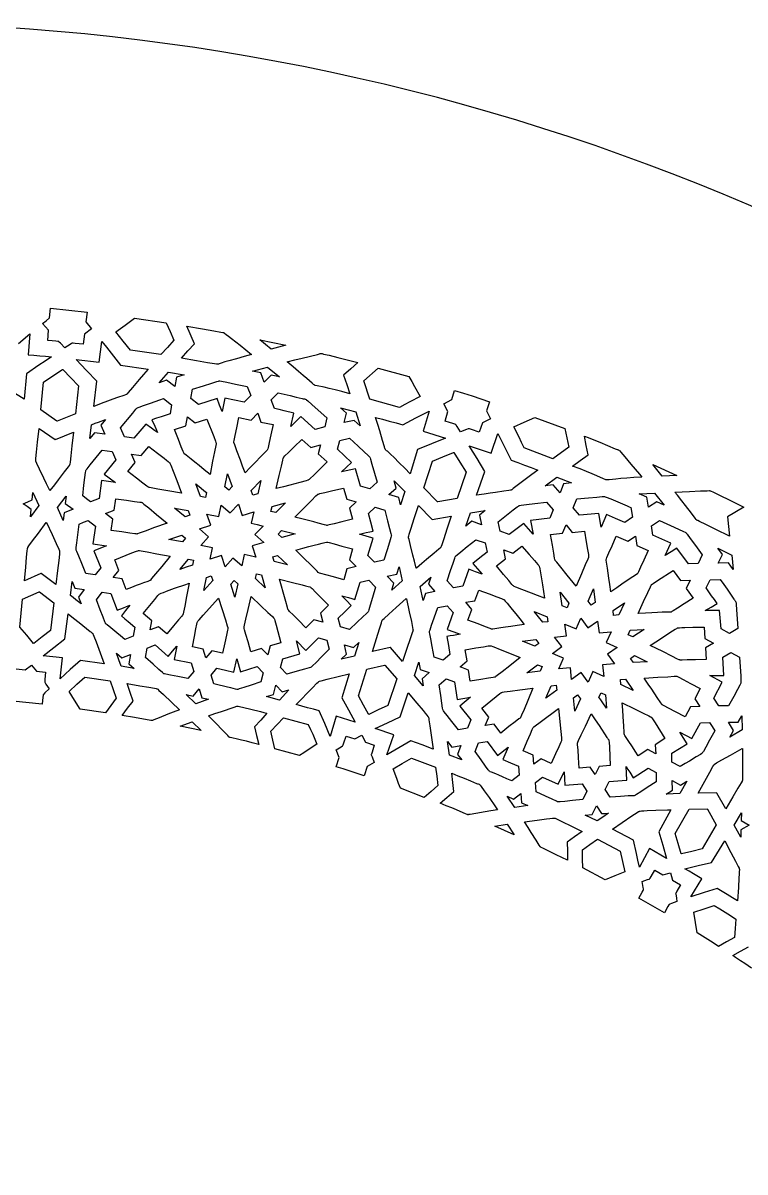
# Model space of a CAD drawing. Extents: x 2600 to 3740, y -1616 to -476.
# Drawn here: x 3210.4 to 3393.4, y -767.1 to -476 of the extents above; entities that cross this region are included whole.
import ezdxf

# ---------------------------------------------------------------- set-up
doc = ezdxf.new("R2010")
doc.units = 0
doc.layers.add('LAYER_1', color=18, linetype='CONTINUOUS')
doc.layers.add('LAYER_2', color=174, linetype='CONTINUOUS')

msp = doc.modelspace()

# ---------------------------------------------------------------- linework, layer by layer
at = {"layer": 'LAYER_1'}
for points in [[(3226.02, -554.84), (3225.64, -557.37), (3223.64, -557.14), (3223.1, -557.08), (3222.95, -557.07), (3222.88, -557.07), (3222.73, -557.15), (3222.37, -557.39), (3221.02, -558.27), (3219.89, -557.12), (3219.59, -556.81), (3219.5, -556.72), (3219.46, -556.69), (3219.39, -556.67), (3219.24, -556.65), (3218.7, -556.59), (3217.85, -556.51), (3216.7, -556.38), (3216.85, -553.83), (3216.12, -552.97), (3215.38, -552.12), (3216.26, -551.41), (3217.15, -550.7), (3217.39, -548.24), (3226.66, -549.26), (3226.38, -551.72), (3227.81, -553.46)], [(3245.38, -560), (3237.63, -558.89), (3235.81, -556.55), (3233.98, -554.21), (3236.33, -552.49), (3238.68, -550.79), (3246.69, -551.93), (3247.69, -554.13), (3248.68, -556.34), (3247.02, -558.16)], [(3250.56, -560.86), (3252.23, -559.05), (3253.9, -557.25), (3251.96, -552.8), (3255.89, -553.48), (3258.76, -553.96), (3260.58, -554.28), (3261.09, -554.38), (3261.25, -554.41), (3261.33, -554.44), (3261.41, -554.48), (3261.53, -554.57), (3261.93, -554.86), (3262.51, -555.31), (3263.3, -555.92), (3265.44, -557.62), (3268.37, -559.96), (3266.44, -560.49), (3264.5, -561.03), (3262.57, -561.58), (3261.61, -561.86), (3260.65, -562.15), (3260.41, -562.24), (3260.17, -562.33), (3259.93, -562.41), (3259.81, -562.44), (3259.69, -562.45), (3259.6, -562.45), (3259.44, -562.43), (3258.94, -562.35), (3257.18, -562.04), (3254.38, -561.54)], [(3228.37, -573.1), (3229.16, -566.72), (3226.52, -563.98), (3223.88, -561.26), (3229.75, -561.91), (3230.41, -556.63), (3231.6, -558.12), (3232.77, -559.62), (3235.1, -562.63), (3242.18, -563.64), (3240.93, -565.07), (3239.85, -566.33), (3238.17, -568.31), (3237.1, -569.57), (3236.8, -569.91), (3236.7, -570.02), (3236.64, -570.07), (3236.56, -570.11), (3236.42, -570.16), (3235.97, -570.33), (3234.36, -570.88), (3233.2, -571.29), (3231.81, -571.79), (3230.2, -572.39)], [(3273.35, -558.6), (3270.41, -556.25), (3277.01, -557.62)], [(3277.36, -561.83), (3279.28, -561.34), (3281.2, -560.87), (3285.05, -559.95), (3285.29, -559.88), (3285.53, -559.81), (3285.78, -559.75), (3285.9, -559.73), (3286.02, -559.72), (3286.21, -559.75), (3286.61, -559.84), (3288, -560.17), (3290.21, -560.71), (3293.22, -561.45), (3294.24, -561.71), (3295.27, -561.98), (3293.47, -563.61), (3291.69, -565.24), (3292.49, -567.57), (3293.26, -569.91), (3291.26, -569.37), (3289.51, -568.93), (3288, -568.57), (3286.75, -568.28), (3285, -567.89), (3284.5, -567.78), (3284.35, -567.74), (3284.27, -567.71), (3284.2, -567.66), (3284.08, -567.57), (3283.7, -567.24), (3282.38, -566.08), (3281.43, -565.25), (3280.28, -564.26), (3278.92, -563.12)], [(3219.12, -576.83), (3219.07, -576.8), (3219.03, -576.82), (3214.92, -574.02), (3215.6, -566.95), (3218, -565.35), (3220.4, -563.76), (3220.44, -563.8), (3220.49, -563.77), (3222.51, -565.85), (3224.52, -567.94), (3223.71, -574.99)], [(3249.31, -565.71), (3248.91, -568.11), (3246.81, -566.51), (3245.85, -566.82), (3244.89, -567.15), (3246.11, -565.78), (3247.33, -564.41), (3251.24, -565.1)], [(3273.34, -565.21), (3271.57, -566.99), (3270.67, -564.65), (3268.61, -564.23), (3272.38, -563.19), (3275.41, -565.63)], [(3305.88, -573.36), (3298.33, -571.29), (3296.81, -566.6), (3300.42, -563.39), (3308.23, -565.52), (3308.96, -566.79), (3309.68, -568.06), (3311.11, -570.61), (3308.49, -571.97), (3307.18, -572.66)], [(3266.5, -572.08), (3261.56, -571.05), (3260.91, -574.45), (3260.26, -572.79), (3259.61, -571.14), (3254.9, -572.64), (3252.96, -571.14), (3253.38, -568.78), (3256.2, -567.88), (3258.27, -567.21), (3259.58, -566.8), (3259.95, -566.69), (3260.14, -566.65), (3260.33, -566.67), (3260.72, -566.73), (3262.1, -567.01), (3264.28, -567.47), (3267.25, -568.09), (3268.14, -570.39)], [(3284.5, -578.93), (3280.8, -575.69), (3278.27, -578.17), (3279.05, -574.8), (3276.6, -574.21), (3275.37, -573.92), (3274.14, -573.66), (3273.33, -571.47), (3275.08, -569.71), (3276.6, -570.04), (3278.12, -570.39), (3279.63, -570.76), (3281.14, -571.13), (3281.4, -571.18), (3281.66, -571.22), (3281.78, -571.24), (3281.91, -571.28), (3282.03, -571.32), (3282.15, -571.37), (3282.3, -571.48), (3282.6, -571.73), (3283.63, -572.62), (3285.25, -574.05), (3287.47, -576), (3286.89, -578.33)], [(3326.9, -577.27), (3326, -579.66), (3324.1, -579), (3323.59, -578.82), (3323.45, -578.77), (3323.38, -578.76), (3323.21, -578.81), (3322.81, -578.96), (3321.31, -579.53), (3320.44, -578.19), (3320.21, -577.84), (3320.14, -577.74), (3320.1, -577.7), (3320.03, -577.67), (3319.89, -577.62), (3319.38, -577.46), (3318.56, -577.22), (3317.45, -576.88), (3318.13, -574.42), (3317.05, -572.44), (3319.07, -571.41), (3319.82, -569.05), (3322.04, -569.75), (3324.26, -570.46), (3326.48, -571.19), (3328.69, -571.94), (3327.9, -574.28), (3328.94, -576.3)], [(3243.11, -576.52), (3243.8, -578.14), (3244.48, -579.77), (3243.76, -579.21), (3243.03, -578.66), (3241.56, -577.58), (3238.53, -581.15), (3236.11, -580.8), (3235.12, -578.56), (3238.22, -574.85), (3239.06, -573.86), (3239.3, -573.59), (3239.43, -573.47), (3239.57, -573.4), (3239.87, -573.27), (3240.97, -572.87), (3242.71, -572.26), (3245.09, -571.45), (3246.04, -571.14), (3248.09, -572.72), (3247.71, -574.97), (3245.4, -575.73), (3244.25, -576.12)], [(3294.38, -576.65), (3291.82, -577.21), (3292.44, -574.86), (3290.93, -573.48), (3294.76, -574.52), (3295.87, -578.03)], [(3228.55, -579.79), (3227.35, -581.29), (3227.79, -577.75), (3228.67, -577.4), (3229.55, -577.07), (3231.32, -576.41), (3230.11, -577.88), (3231.13, -580.15)], [(3248.78, -578.99), (3251.69, -578.03), (3252.09, -575.75), (3254.04, -577.26), (3256.98, -576.31), (3258.75, -580.73), (3259.2, -581.91), (3259.32, -582.25), (3259.37, -582.41), (3259.37, -582.49), (3259.35, -582.63), (3259.28, -583.06), (3258.97, -584.6), (3258.49, -587.03), (3257.83, -590.36), (3256.38, -589.15), (3255.1, -588.11), (3253.99, -587.23), (3253.06, -586.5), (3251.76, -585.5), (3251.4, -585.22), (3251.29, -585.12), (3251.23, -585.07), (3251.15, -584.91), (3251.02, -584.58), (3250.55, -583.4), (3249.81, -581.53)], [(3266.69, -589.98), (3266.06, -588.25), (3265.51, -586.73), (3264.62, -584.37), (3264.07, -582.87), (3263.92, -582.44), (3263.88, -582.31), (3263.86, -582.23), (3263.88, -582.07), (3263.94, -581.72), (3264.19, -580.5), (3264.6, -578.57), (3265.14, -575.94), (3268.24, -576.58), (3269.9, -574.87), (3270.72, -577.09), (3273.82, -577.73), (3273.24, -580.36), (3272.83, -582.29), (3272.56, -583.51), (3272.48, -583.85), (3272.42, -584.01), (3272.38, -584.07), (3272.29, -584.18), (3271.98, -584.51), (3270.86, -585.66), (3269.09, -587.47), (3267.96, -588.64)], [(3310.42, -584.03), (3308.55, -590.18), (3307.16, -588.79), (3305.77, -587.4), (3304.37, -586.01), (3303.67, -585.33), (3302.96, -584.65), (3302.77, -584.49), (3302.58, -584.34), (3302.48, -584.26), (3302.39, -584.17), (3302.31, -584.08), (3302.24, -583.98), (3302.21, -583.91), (3302.16, -583.77), (3302.02, -583.33), (3301.55, -581.77), (3300.82, -579.28), (3300.34, -577.7), (3299.79, -575.9), (3301.51, -576.36), (3303.24, -576.83), (3304.96, -577.31), (3305.82, -577.56), (3306.67, -577.81), (3310.02, -576.05), (3313.38, -574.31), (3311.83, -579.4), (3317.48, -581.13), (3313.95, -582.58)], [(3344.75, -586.38), (3337.43, -583.61), (3336.79, -582.28), (3336.14, -580.95), (3334.81, -578.31), (3337.47, -577.09), (3338.8, -576.48), (3340.14, -575.89), (3347.71, -578.75), (3348.74, -583.47)], [(3217.26, -594.44), (3217.23, -594.37), (3217.18, -594.43), (3216.4, -592.76), (3215.72, -591.31), (3214.63, -589.04), (3213.94, -587.6), (3213.75, -587.19), (3213.7, -587.06), (3213.68, -586.99), (3213.68, -586.91), (3213.68, -586.77), (3213.71, -586.31), (3213.87, -584.7), (3214.13, -582.16), (3214.48, -578.68), (3218.54, -581.48), (3218.58, -581.46), (3218.63, -581.49), (3223.18, -579.64), (3222.79, -583.12), (3222.52, -585.66), (3222.34, -587.27), (3222.27, -587.72), (3222.25, -587.85), (3222.23, -587.93), (3222.19, -588), (3222.11, -588.11), (3221.85, -588.47), (3220.88, -589.73), (3219.34, -591.71), (3218.37, -592.98)], [(3274.61, -593.96), (3275.37, -590.65), (3275.91, -588.23), (3276.26, -586.7), (3276.37, -586.27), (3276.41, -586.14), (3276.44, -586.07), (3276.55, -585.94), (3276.8, -585.68), (3277.7, -584.78), (3279.14, -583.38), (3281.1, -581.47), (3283.41, -583.51), (3285.81, -582.89), (3285.25, -585.14), (3287.52, -587.17), (3285.55, -589.09), (3284.11, -590.51), (3283.2, -591.4), (3282.94, -591.65), (3282.8, -591.76), (3282.73, -591.79), (3282.59, -591.84), (3282.15, -591.97), (3280.56, -592.38), (3278.04, -593.04), (3276.44, -593.46)], [(3298.36, -594.01), (3296, -593.36), (3294.68, -588.9), (3291.11, -589.71), (3293.69, -587.32), (3290.12, -583.97), (3290.7, -581.76), (3293.2, -581.2), (3295.35, -583.19), (3296.92, -584.65), (3297.91, -585.57), (3298.18, -585.84), (3298.3, -585.98), (3298.37, -586.14), (3298.48, -586.49), (3298.85, -587.72), (3300.17, -592.35)], [(3325.38, -595.65), (3327.48, -589.58), (3325.49, -586.33), (3323.48, -583.08), (3329.07, -585), (3330.8, -579.98), (3332.49, -583.36), (3334.17, -586.74), (3335.85, -587.35), (3337.53, -587.97), (3339.2, -588.61), (3340.87, -589.25), (3339.36, -590.38), (3338.04, -591.38), (3335.99, -592.95), (3334.69, -593.95), (3334.32, -594.22), (3334.2, -594.3), (3334.13, -594.34), (3333.95, -594.38), (3333.58, -594.44), (3332.26, -594.62), (3330.17, -594.92), (3328.84, -595.11), (3327.32, -595.35)], [(3349.67, -588.23), (3351.67, -586.8), (3353.68, -585.39), (3353.2, -583.01), (3352.71, -580.64), (3353.69, -581.02), (3354.67, -581.41), (3356.63, -582.21), (3358.58, -583.03), (3360.54, -583.84), (3360.79, -583.94), (3361.04, -584.02), (3361.16, -584.07), (3361.28, -584.12), (3361.4, -584.18), (3361.51, -584.25), (3361.66, -584.39), (3361.95, -584.71), (3362.96, -585.87), (3364.52, -587.73), (3366.65, -590.27), (3367.28, -591.04), (3365.26, -591.17), (3363.49, -591.3), (3361.98, -591.42), (3360.72, -591.54), (3358.97, -591.7), (3358.47, -591.74), (3358.32, -591.74), (3358.23, -591.74), (3358.15, -591.72), (3358, -591.66), (3357.54, -591.46), (3355.89, -590.75), (3354.71, -590.24), (3353.28, -589.65), (3351.6, -588.98)], [(3230.31, -591.9), (3229.7, -596.43), (3227.53, -597.28), (3226.54, -596.54), (3225.55, -595.82), (3225.88, -593.11), (3226.11, -591.12), (3226.26, -589.86), (3226.31, -589.51), (3226.35, -589.34), (3226.45, -589.2), (3226.66, -588.91), (3227.46, -587.9), (3230.49, -584.19), (3233.01, -584.54), (3233.94, -586.68), (3231.02, -590.26), (3233.88, -592.41)], [(3236.99, -589.61), (3238.86, -587.35), (3237.95, -585.19), (3240.38, -585.54), (3242.29, -583.28), (3244.55, -584.99), (3246.18, -586.26), (3246.77, -586.73), (3247.2, -587.08), (3247.48, -587.32), (3247.61, -587.45), (3247.65, -587.52), (3247.71, -587.64), (3247.89, -588.05), (3248.47, -589.53), (3249.37, -591.88), (3250.6, -595.09), (3247.11, -594.49), (3244.56, -594.06), (3242.94, -593.78), (3242.49, -593.69), (3242.35, -593.66), (3242.27, -593.63), (3242.12, -593.54), (3241.83, -593.32), (3240.81, -592.54), (3239.2, -591.29)], [(3315.59, -597.29), (3315.55, -597.26), (3315.51, -597.27), (3312.04, -593.76), (3314.17, -586.99), (3316.87, -585.88), (3319.56, -584.78), (3319.59, -584.83), (3319.65, -584.81), (3321.18, -587.28), (3322.71, -589.76), (3320.45, -596.49)], [(3372.42, -590.79), (3370.04, -587.84), (3376.18, -590.62)], [(3262.56, -594.37), (3261.57, -593.53), (3262.25, -590.19), (3263.42, -593.45)], [(3347.42, -592.73), (3346.54, -594.99), (3344.8, -593.03), (3342.78, -593.27), (3345.74, -591.09), (3349.46, -592.5)], [(3255.43, -595.93), (3254.21, -592.72), (3255.58, -593.83), (3256.27, -594.4), (3256.94, -594.97), (3256.71, -596.19)], [(3268.67, -595.64), (3268.26, -594.45), (3270.66, -591.93), (3269.92, -595.26)], [(3279.3, -601.18), (3281.73, -598.74), (3283.52, -596.94), (3284.65, -595.82), (3284.98, -595.51), (3285.09, -595.43), (3285.15, -595.38), (3285.32, -595.32), (3285.67, -595.23), (3286.94, -594.92), (3288.94, -594.46), (3291.68, -593.83), (3292.51, -596.65), (3294.89, -597.3), (3293.17, -598.91), (3293.97, -601.72), (3291.26, -602.38), (3289.28, -602.87), (3288.02, -603.17), (3287.67, -603.25), (3287.49, -603.28), (3287.41, -603.27), (3287.27, -603.24), (3286.83, -603.13), (3285.24, -602.7), (3284.11, -602.4), (3282.74, -602.04), (3281.13, -601.63)], [(3305.65, -596.23), (3303.17, -595.46), (3305.01, -593.83), (3304.51, -591.97), (3307.18, -594.66), (3306.14, -598.08)], [(3212.33, -601.09), (3212.51, -599.22), (3211.5, -598.51), (3210.48, -597.82), (3211.61, -597.31), (3212.74, -596.8), (3212.92, -594.93), (3214.45, -598.21)], [(3220.83, -600.13), (3220.62, -602), (3219.15, -598.73), (3221.32, -595.86), (3221.11, -597.72), (3223.11, -599.17)], [(3232.79, -604.53), (3233.19, -601.67), (3231.32, -600.24), (3233.52, -599.38), (3233.93, -596.52), (3236.69, -596.9), (3238.71, -597.18), (3239.99, -597.35), (3240.35, -597.41), (3240.52, -597.45), (3240.59, -597.5), (3240.7, -597.57), (3241.06, -597.85), (3242.31, -598.86), (3244.28, -600.48), (3246.98, -602.68), (3243.74, -603.84), (3241.38, -604.71), (3239.89, -605.25), (3239.47, -605.4), (3239.33, -605.44), (3239.26, -605.46), (3239.08, -605.45), (3238.73, -605.4), (3237.48, -605.22), (3235.49, -604.93)], [(3362.93, -602.51), (3361.78, -602), (3360.62, -601.51), (3358.29, -600.54), (3356.94, -603.72), (3356.35, -600.24), (3351.45, -600.69), (3349.87, -598.8), (3350.77, -596.57), (3353.71, -596.3), (3355.86, -596.09), (3357.23, -595.97), (3357.61, -595.95), (3357.8, -595.95), (3357.96, -596), (3358.27, -596.11), (3359.39, -596.56), (3361.15, -597.3), (3363.55, -598.33), (3364.02, -598.54), (3364.49, -598.76), (3364.88, -601.21)], [(3371.03, -597.26), (3368.93, -598.62), (3368.54, -596.14), (3366.62, -595.27), (3370.51, -595.07), (3372.95, -598.13)], [(3375.65, -594.82), (3379.39, -594.65), (3382.13, -594.53), (3383.12, -594.49), (3383.86, -594.48), (3384.35, -594.47), (3384.5, -594.48), (3384.59, -594.49), (3384.68, -594.52), (3384.82, -594.58), (3385.29, -594.8), (3386.95, -595.61), (3389.56, -596.91), (3393.13, -598.68), (3388.95, -601.13), (3389.24, -603.57), (3389.53, -606.01), (3386.04, -604.31), (3383.48, -603.08), (3381.87, -602.29), (3381.42, -602.06), (3381.29, -601.99), (3381.21, -601.94), (3381.07, -601.78), (3380.8, -601.44), (3379.86, -600.2), (3378.36, -598.25), (3377.39, -597.01), (3376.28, -595.61)], [(3251.5, -601.1), (3248.8, -598.89), (3252.28, -599.5), (3252.72, -600.68)], [(3268.54, -608.46), (3269.44, -611.32), (3267.98, -610.97), (3266.51, -610.63), (3265.86, -613.53), (3263.64, -611.55), (3261.63, -613.76), (3260.69, -610.94), (3257.85, -611.87), (3258.44, -608.96), (3255.49, -608.35), (3257.47, -606.14), (3255.18, -604.15), (3258.05, -603.23), (3257.04, -600.4), (3260.05, -601.03), (3260.64, -598.12), (3262.96, -600.12), (3265, -597.92), (3265.97, -600.74), (3268.91, -599.83), (3268.26, -602.73), (3269.76, -603.07), (3271.25, -603.43), (3269.19, -605.57), (3271.43, -607.63)], [(3274.54, -600.04), (3273.27, -599.74), (3273.55, -598.52), (3276.96, -597.59)], [(3299.48, -612.6), (3297.85, -610.9), (3299.14, -606.52), (3298.28, -606.26), (3297.41, -606), (3295.67, -605.52), (3297.42, -605.11), (3298.29, -604.91), (3299.16, -604.72), (3298.57, -602.48), (3297.96, -600.25), (3299.68, -598.66), (3302.11, -599.41), (3302.83, -602.1), (3303.35, -604.07), (3303.67, -605.31), (3303.75, -605.67), (3303.78, -605.84), (3303.75, -606.01), (3303.65, -606.35), (3303.28, -607.56), (3302.68, -609.47), (3301.88, -612.08)], [(3310.12, -614.13), (3310.1, -614.05), (3310.04, -614.11), (3309.62, -612.34), (3309.24, -610.79), (3308.64, -608.36), (3308.26, -606.83), (3308.16, -606.4), (3308.14, -606.26), (3308.13, -606.19), (3308.15, -606.11), (3308.18, -605.97), (3308.31, -605.53), (3308.79, -603.99), (3309.58, -601.56), (3310.64, -598.23), (3314.06, -601.72), (3314.11, -601.71), (3314.14, -601.75), (3318.96, -600.93), (3317.86, -604.25), (3317.07, -606.68), (3316.56, -608.21), (3316.4, -608.64), (3316.35, -608.77), (3316.31, -608.84), (3316.26, -608.9), (3316.16, -609), (3315.83, -609.29), (3314.62, -610.31), (3312.71, -611.91), (3311.5, -612.95)], [(3324.17, -602.24), (3322.69, -603.45), (3323.85, -600.08), (3327.6, -599.48), (3326.1, -600.68), (3326.63, -603.09)], [(3339.09, -602.07), (3339.76, -605.52), (3337.36, -602.77), (3333.67, -605.6), (3331.38, -604.74), (3330.88, -602.33), (3334.68, -599.36), (3335.7, -598.58), (3335.99, -598.37), (3336.14, -598.27), (3336.32, -598.23), (3336.7, -598.18), (3338.04, -598.01), (3340.17, -597.76), (3343.08, -597.41), (3344.77, -599.33), (3343.94, -601.46)], [(3215.05, -615.46), (3215.01, -615.47), (3214.97, -615.45), (3210.78, -617.33), (3211.1, -613.85), (3211.33, -611.31), (3211.48, -609.69), (3211.53, -609.24), (3211.55, -609.11), (3211.57, -609.03), (3211.61, -608.96), (3211.68, -608.84), (3211.93, -608.48), (3212.85, -607.21), (3214.32, -605.22), (3216.33, -602.5), (3216.37, -602.57), (3216.41, -602.51), (3217.82, -605.61), (3218.84, -607.87), (3219.48, -609.31), (3219.64, -609.72), (3219.69, -609.85), (3219.71, -609.93), (3219.71, -610.01), (3219.71, -610.15), (3219.66, -610.6), (3219.48, -612.2), (3219.17, -614.74), (3218.76, -618.22)], [(3228.4, -609.75), (3230.12, -614), (3228.72, -615.8), (3226.37, -615.46), (3225.33, -612.93), (3224.54, -611.09), (3224.05, -609.92), (3223.92, -609.59), (3223.86, -609.43), (3223.87, -609.26), (3223.9, -608.9), (3224.06, -607.65), (3224.32, -605.66), (3224.67, -602.95), (3225.79, -602.48), (3226.92, -602.03), (3228.77, -603.44), (3228.16, -607.97), (3231.61, -608.47)], [(3379.09, -612.99), (3376.17, -609.02), (3374.67, -609.96), (3373.17, -610.92), (3374.64, -607.79), (3370.04, -605.72), (3369.71, -603.39), (3371.78, -602.05), (3374.55, -603.3), (3376.58, -604.21), (3377.86, -604.8), (3378.22, -604.97), (3378.38, -605.07), (3378.51, -605.21), (3378.74, -605.51), (3379.56, -606.62), (3380.84, -608.37), (3382.6, -610.77), (3381.54, -612.92)], [(3276.03, -606.33), (3275.09, -605.46), (3275.97, -604.56), (3279.4, -605.38)], [(3344.16, -605.57), (3347.2, -605.27), (3348.06, -603.12), (3349.65, -605.03), (3352.71, -604.73), (3353.17, -607.44), (3353.51, -609.42), (3353.72, -610.67), (3353.77, -611.03), (3353.78, -611.2), (3353.76, -611.27), (3353.71, -611.4), (3353.55, -611.81), (3352.94, -613.25), (3351.95, -615.53), (3350.62, -618.65), (3348.38, -615.89), (3346.73, -613.88), (3345.69, -612.61), (3345.41, -612.25), (3345.32, -612.13), (3345.28, -612.06), (3345.24, -611.89), (3345.17, -611.54), (3344.96, -610.28), (3344.63, -608.29)], [(3250.81, -607.46), (3247.39, -606.87), (3250.66, -605.71), (3251.63, -606.51)], [(3292.53, -614.26), (3291.74, -617.04), (3289.1, -616.33), (3287.16, -615.81), (3285.94, -615.48), (3285.6, -615.38), (3285.44, -615.32), (3285.37, -615.27), (3285.27, -615.18), (3284.95, -614.86), (3283.82, -613.73), (3283.01, -612.92), (3282.03, -611.96), (3280.87, -610.84), (3279.53, -609.58), (3281.31, -609.08), (3282.87, -608.65), (3284.21, -608.29), (3285.32, -608), (3286.21, -607.78), (3286.88, -607.62), (3287.32, -607.53), (3287.46, -607.5), (3287.54, -607.5), (3287.71, -607.53), (3288.06, -607.62), (3289.31, -607.96), (3291.27, -608.51), (3293.96, -609.25), (3293.17, -612.03), (3294.83, -613.69)], [(3323.39, -614.4), (3321.86, -618.7), (3319.54, -619.12), (3317.91, -617.29), (3318.79, -614.7), (3319.43, -612.81), (3319.84, -611.61), (3319.97, -611.28), (3320.04, -611.12), (3320.16, -611), (3320.43, -610.76), (3321.43, -609.94), (3323.01, -608.66), (3325.17, -606.9), (3327.58, -607.73), (3328.04, -610.02), (3326.23, -611.47), (3324.43, -612.93), (3325.62, -614.27), (3326.79, -615.63), (3325.09, -615), (3324.24, -614.69)], [(3330.4, -613.56), (3332.7, -611.75), (3332.25, -609.44), (3334.55, -610.31), (3336.88, -608.51), (3338.73, -610.64), (3340.08, -612.19), (3340.93, -613.18), (3341.16, -613.46), (3341.26, -613.61), (3341.28, -613.68), (3341.31, -613.82), (3341.4, -614.26), (3341.66, -615.84), (3342.05, -618.33), (3342.58, -621.75), (3340.83, -621.03), (3339.3, -620.42), (3336.88, -619.48), (3335.35, -618.89), (3334.92, -618.72), (3334.79, -618.66), (3334.72, -618.62), (3334.59, -618.5), (3334.35, -618.23), (3333.52, -617.24), (3332.2, -615.68)], [(3359.37, -620.09), (3359.12, -618.26), (3358.9, -616.66), (3358.53, -614.14), (3358.3, -612.55), (3358.25, -612.11), (3358.24, -611.97), (3358.24, -611.89), (3358.29, -611.73), (3358.42, -611.4), (3358.92, -610.26), (3359.72, -608.46), (3360.8, -605.99), (3363.68, -607.3), (3365.65, -605.99), (3365.99, -608.34), (3368.87, -609.64), (3367.76, -612.09), (3366.96, -613.89), (3366.44, -615.02), (3366.29, -615.34), (3366.21, -615.49), (3366.15, -615.54), (3366.04, -615.62), (3365.67, -615.88), (3364.34, -616.76), (3362.23, -618.16), (3360.89, -619.06)], [(3236.61, -619.5), (3235.58, -616.83), (3233.31, -616.51), (3234.75, -614.69), (3233.69, -612.01), (3238.04, -610.26), (3239.21, -609.81), (3239.54, -609.69), (3239.7, -609.64), (3239.78, -609.65), (3239.92, -609.66), (3240.36, -609.73), (3241.92, -610), (3244.38, -610.45), (3247.74, -611.05), (3245.57, -613.65), (3243.99, -615.56), (3242.99, -616.77), (3242.7, -617.11), (3242.61, -617.21), (3242.55, -617.26), (3242.4, -617.33), (3242.07, -617.45), (3240.92, -617.86), (3240.08, -618.17), (3239.09, -618.54), (3237.93, -618.98)], [(3274.07, -612.43), (3273.71, -611.23), (3274.93, -610.88), (3277.45, -613.24)], [(3389.24, -612.79), (3386.61, -612.85), (3387.69, -610.68), (3386.49, -609.04), (3390.06, -610.79), (3390.24, -612.61), (3390.42, -614.43), (3389.84, -613.61)], [(3250.16, -614.47), (3252.4, -611.86), (3253.63, -612.11), (3253.39, -613.33), (3251.77, -613.89)], [(3303.88, -619.69), (3304.45, -617.9), (3302.75, -616.11), (3305.18, -615.59), (3305.74, -613.8), (3306.56, -617.28)], [(3256.24, -619.8), (3256.92, -616.46), (3258.1, -616.06), (3258.5, -617.25)], [(3263.08, -618.2), (3263.92, -617.27), (3264.85, -618.1), (3264.11, -621.43)], [(3269.32, -616.75), (3269.61, -615.53), (3270.83, -615.82), (3271.81, -619.1)], [(3285.81, -625.55), (3286.38, -627.79), (3284.17, -627.18), (3282.14, -629.22), (3280.26, -627.32), (3278.87, -625.93), (3278, -625.05), (3277.76, -624.8), (3277.65, -624.67), (3277.62, -624.6), (3277.57, -624.47), (3277.45, -624.05), (3277.02, -622.55), (3276.36, -620.17), (3275.93, -618.66), (3275.42, -616.93), (3278.74, -617.73), (3281.17, -618.34), (3282.05, -618.57), (3282.7, -618.74), (3283.13, -618.87), (3283.25, -618.92), (3283.33, -618.95), (3283.46, -619.06), (3283.71, -619.3), (3284.59, -620.19), (3285.98, -621.6), (3287.87, -623.52)], [(3293.15, -629.66), (3290.88, -628.96), (3290.33, -626.76), (3291.97, -625.17), (3293.63, -623.59), (3292.43, -622.34), (3291.22, -621.11), (3292.89, -621.58), (3293.73, -621.82), (3294.56, -622.07), (3295.85, -617.69), (3298.11, -617.18), (3299.78, -618.96), (3299, -621.57), (3298.43, -623.49), (3298.06, -624.7), (3297.95, -625.04), (3297.88, -625.2), (3297.77, -625.33), (3297.51, -625.58), (3296.59, -626.43), (3295.13, -627.79)], [(3312.41, -620.49), (3311.81, -622.27), (3311.06, -618.74), (3313.78, -616.41), (3313.18, -618.19), (3314.84, -620.04)], [(3366.31, -625.61), (3367.73, -622.53), (3368.77, -620.28), (3369.43, -618.85), (3369.63, -618.46), (3369.69, -618.34), (3369.74, -618.27), (3369.87, -618.16), (3370.16, -617.96), (3371.23, -617.27), (3375.25, -614.74), (3377.07, -617.24), (3379.54, -617.16), (3378.52, -619.24), (3380.31, -621.73), (3377.99, -623.18), (3376.29, -624.26), (3375.22, -624.94), (3374.91, -625.12), (3374.76, -625.2), (3374.68, -625.22), (3374.54, -625.23), (3374.08, -625.25), (3372.44, -625.29), (3371.26, -625.33), (3369.84, -625.39), (3368.19, -625.48)], [(3389.5, -630.64), (3387.34, -629.5), (3386.99, -624.83), (3385.16, -624.85), (3384.25, -624.86), (3383.33, -624.88), (3384.84, -623.97), (3386.35, -623.07), (3385.66, -622.07), (3384.96, -621.08), (3383.54, -619.11), (3384.56, -617.06), (3387.15, -616.99), (3388.02, -618.22), (3388.87, -619.45), (3390.57, -621.93), (3390.72, -622.13), (3390.88, -622.33), (3390.95, -622.43), (3391.02, -622.53), (3391.08, -622.64), (3391.13, -622.76), (3391.16, -622.93), (3391.19, -623.29), (3391.29, -624.58), (3391.61, -629.41)], [(3213.19, -633.17), (3213.15, -633.13), (3213.11, -633.16), (3211.39, -631.11), (3209.65, -629.06), (3210.33, -622), (3214.48, -620.11), (3214.52, -620.13), (3214.56, -620.11), (3218.23, -622.87), (3217.42, -629.92), (3215.3, -631.54)], [(3224.49, -621.45), (3225.19, -623.19), (3223.81, -622.1), (3223.12, -621.56), (3222.43, -621.02), (3222.87, -617.48), (3223.58, -619.2), (3225.94, -619.53)], [(3246.87, -630.78), (3244.75, -628.95), (3242.64, -629.75), (3243.04, -627.47), (3240.89, -625.63), (3243.8, -622.03), (3244.59, -621.07), (3244.82, -620.81), (3244.94, -620.69), (3245.1, -620.6), (3245.47, -620.45), (3246.02, -620.24), (3246.76, -619.96), (3248.83, -619.21), (3251.66, -618.22), (3252.5, -617.93), (3251.87, -621.27), (3251.41, -623.71), (3251.12, -625.25), (3251.03, -625.68), (3250.99, -625.81), (3250.97, -625.88), (3250.87, -626.02), (3250.65, -626.29), (3249.85, -627.24), (3248.58, -628.73), (3247.78, -629.69)], [(3323.19, -627.26), (3324.19, -624.55), (3322.66, -622.73), (3324.98, -622.37), (3325.98, -619.66), (3328.59, -620.64), (3330.5, -621.34), (3331.71, -621.8), (3332.05, -621.93), (3332.2, -622.01), (3332.26, -622.06), (3332.36, -622.16), (3332.66, -622.5), (3333.11, -623.02), (3333.7, -623.72), (3334.43, -624.61), (3335.3, -625.69), (3336.31, -626.95), (3337.46, -628.4), (3335.64, -628.63), (3334.04, -628.86), (3332.68, -629.06), (3331.54, -629.24), (3329.97, -629.49), (3329.52, -629.56), (3329.39, -629.57), (3329.31, -629.57), (3329.14, -629.53), (3328.8, -629.41), (3327.62, -628.96), (3325.75, -628.24)], [(3347.1, -623.62), (3346.59, -620.21), (3348.79, -622.97), (3348.31, -624.12)], [(3354.43, -623.51), (3353.65, -622.46), (3355.01, -619.33), (3355.47, -622.79)], [(3236.23, -632.18), (3235.16, -631.27), (3234.21, -630.48), (3232.71, -629.26), (3231.75, -628.5), (3231.48, -628.28), (3231.36, -628.17), (3231.29, -628.01), (3231.15, -627.68), (3230.71, -626.51), (3230.01, -624.65), (3229.03, -622.12), (3230.48, -620.23), (3232.7, -620.55), (3234.32, -624.78), (3235.9, -624.13), (3236.68, -623.81), (3237.47, -623.5), (3236.41, -624.85), (3235.35, -626.2), (3236.21, -626.91), (3237.06, -627.63), (3238.76, -629.09), (3238.38, -631.34)], [(3258.24, -635.06), (3256.73, -636.8), (3256.06, -634.61), (3253.35, -634.05), (3253.88, -631.41), (3254.26, -629.48), (3254.5, -628.26), (3254.58, -627.91), (3254.63, -627.75), (3254.67, -627.69), (3254.75, -627.58), (3255.03, -627.24), (3256.06, -626.06), (3259.94, -621.69), (3261.72, -627.24), (3262.18, -628.72), (3262.3, -629.14), (3262.33, -629.27), (3262.35, -629.35), (3262.33, -629.52), (3262.26, -629.86), (3261.98, -631.08), (3261.54, -633), (3260.95, -635.63)], [(3273.04, -633.83), (3272.48, -636.08), (3270.88, -634.5), (3268.19, -635.34), (3267.45, -632.77), (3266.9, -630.89), (3266.56, -629.7), (3266.47, -629.36), (3266.44, -629.2), (3266.44, -629.12), (3266.46, -628.99), (3266.56, -628.55), (3266.91, -627.03), (3267.49, -624.61), (3268.27, -621.31), (3270.71, -623.63), (3272.5, -625.32), (3273.62, -626.39), (3273.93, -626.71), (3274.02, -626.81), (3274.07, -626.87), (3274.13, -627.02), (3274.23, -627.35), (3274.56, -628.54), (3275.76, -633)], [(3303.58, -634.23), (3303.54, -634.24), (3303.51, -634.21), (3298.98, -635.26), (3300.02, -631.93), (3300.78, -629.48), (3301.26, -627.94), (3301.4, -627.51), (3301.45, -627.38), (3301.49, -627.3), (3301.54, -627.24), (3301.63, -627.14), (3301.95, -626.83), (3303.12, -625.77), (3304.98, -624.1), (3307.53, -621.82), (3307.55, -621.9), (3307.61, -621.85), (3308.33, -625.19), (3308.85, -627.63), (3309.17, -629.18), (3309.25, -629.62), (3309.27, -629.75), (3309.27, -629.83), (3309.26, -629.91), (3309.22, -630.05), (3309.09, -630.48), (3308.57, -632.01), (3307.74, -634.43), (3306.62, -637.74)], [(3360.12, -626.07), (3359.97, -624.82), (3362.84, -622.87), (3361.42, -625.97)], [(3224.98, -637.48), (3222.38, -639.79), (3221.09, -640.96), (3219.81, -642.14), (3220.46, -636.86), (3215.5, -636.32), (3218.27, -634.18), (3221.06, -632.05), (3221.85, -625.67), (3223.26, -626.77), (3224.66, -627.89), (3227.43, -630.14), (3227.61, -630.27), (3227.79, -630.4), (3227.97, -630.54), (3228.05, -630.62), (3228.12, -630.7), (3228.15, -630.77), (3228.21, -630.89), (3228.38, -631.31), (3228.93, -632.78), (3230.96, -638.33)], [(3317.81, -631.45), (3318.23, -633.7), (3318.62, -635.95), (3316.89, -637.41), (3314.64, -636.64), (3314.13, -633.96), (3313.75, -632.01), (3313.51, -630.77), (3313.44, -630.42), (3313.43, -630.25), (3313.47, -630.08), (3313.58, -629.75), (3313.99, -628.55), (3314.66, -626.66), (3315.56, -624.08), (3317.96, -623.63), (3319.49, -625.37), (3317.95, -629.67), (3319.6, -630.25), (3321.23, -630.86), (3319.52, -631.14), (3318.67, -631.29)], [(3342.2, -627.83), (3340.02, -625.08), (3343.29, -626.43), (3343.47, -627.68)], [(3357.33, -638.59), (3357.63, -641.54), (3354.88, -640.3), (3353.65, -642.99), (3351.9, -640.58), (3349.48, -642.3), (3349.16, -639.34), (3346.19, -639.63), (3347.38, -636.91), (3345.99, -636.32), (3344.6, -635.74), (3347, -633.96), (3345.16, -631.59), (3348.17, -631.23), (3347.77, -628.29), (3349.19, -628.88), (3350.6, -629.48), (3351.78, -626.76), (3353.62, -629.22), (3356.07, -627.51), (3356.43, -630.49), (3359.47, -630.24), (3358.24, -632.93), (3361.04, -634.2), (3358.57, -635.9), (3360.35, -638.33)], [(3277.33, -640.95), (3275.72, -639.26), (3276.3, -637.05), (3280.57, -635.85), (3279.73, -632.52), (3282.09, -634.95), (3285.3, -631.73), (3287.46, -632.32), (3288.02, -634.63), (3286.09, -636.55), (3284.69, -637.98), (3283.81, -638.87), (3283.55, -639.12), (3283.42, -639.23), (3283.27, -639.29), (3282.94, -639.39), (3281.76, -639.72), (3279.89, -640.23)], [(3364.98, -631.53), (3363.79, -630.99), (3364.32, -629.85), (3366.08, -629.74), (3367.85, -629.64)], [(3369.38, -633.68), (3372.26, -631.81), (3374.37, -630.44), (3375.71, -629.59), (3376.1, -629.36), (3376.22, -629.29), (3376.29, -629.26), (3376.46, -629.23), (3376.83, -629.2), (3377.39, -629.17), (3378.14, -629.14), (3380.21, -629.07), (3383.04, -629.02), (3383.26, -631.96), (3385.43, -633.11), (3383.42, -634.32), (3383.61, -637.25), (3380.83, -637.31), (3378.8, -637.37), (3377.51, -637.41), (3377.15, -637.41), (3376.97, -637.4), (3376.9, -637.38), (3376.76, -637.32), (3376.35, -637.13), (3374.88, -636.4), (3372.55, -635.25)], [(3252.16, -642.09), (3249.64, -641.58), (3247.79, -641.22), (3246.62, -640.99), (3246.3, -640.92), (3246.14, -640.87), (3246.01, -640.78), (3245.75, -640.56), (3244.85, -639.75), (3243.42, -638.47), (3241.47, -636.74), (3241.88, -634.38), (3243.94, -633.58), (3247.25, -636.48), (3248.33, -635.16), (3249.43, -633.85), (3248.77, -637.24), (3253.02, -638.13), (3253.68, -640.28)], [(3291.09, -637.2), (3292.43, -635.91), (3291.89, -633.55), (3294.17, -634.25), (3295.52, -632.96), (3294.48, -636.38)], [(3323.8, -642.76), (3323.35, -639.92), (3321.21, -639.1), (3322.99, -637.63), (3322.51, -634.78), (3325.18, -634.33), (3327.13, -634.01), (3328.36, -633.81), (3328.71, -633.76), (3328.88, -633.75), (3328.96, -633.77), (3329.09, -633.8), (3329.51, -633.95), (3330.14, -634.19), (3330.98, -634.52), (3333.3, -635.46), (3336.46, -636.76), (3333.8, -638.83), (3331.86, -640.37), (3330.64, -641.34), (3330.29, -641.6), (3330.18, -641.68), (3330.11, -641.72), (3329.94, -641.76), (3329.6, -641.82), (3328.38, -642.02), (3326.44, -642.32)], [(3340.19, -633.91), (3336.99, -632.59), (3340.42, -632.16), (3341.2, -633.16)], [(3235.32, -638.98), (3234.74, -637.32), (3234.14, -635.66), (3234.83, -636.24), (3235.51, -636.83), (3237.67, -635.97), (3237.27, -638.37), (3238.63, -639.56)], [(3258.77, -643.46), (3258.11, -641.2), (3259.59, -639.49), (3260.65, -639.72), (3261.71, -639.96), (3263.82, -640.47), (3264.6, -637.1), (3265.52, -640.4), (3269.73, -639.06), (3271.29, -640.61), (3270.71, -642.94), (3268.21, -643.75), (3266.39, -644.35), (3265.23, -644.73), (3264.91, -644.83), (3264.75, -644.86), (3264.59, -644.84), (3264.26, -644.76), (3263.11, -644.46), (3262.28, -644.25), (3261.28, -644.01), (3260.11, -643.75)], [(3365.12, -638.01), (3364.38, -636.96), (3365.43, -636.27), (3368.6, -637.82)], [(3386.76, -649.02), (3385.5, -647.06), (3387.67, -643.03), (3384.48, -641.34), (3388.06, -641.29), (3387.81, -636.67), (3389.81, -635.49), (3392.06, -636.68), (3392.32, -641.47), (3392.38, -642.75), (3392.38, -643.11), (3392.37, -643.29), (3392.31, -643.44), (3392.14, -643.76), (3391.53, -644.86), (3390.55, -646.61), (3389.22, -649), (3387.99, -649)], [(3298.08, -651.18), (3298.05, -651.13), (3298, -651.15), (3296.73, -648.82), (3295.45, -646.5), (3297.58, -639.73), (3302.06, -638.66), (3302.09, -638.7), (3302.13, -638.69), (3305.13, -642.19), (3302.88, -648.92), (3300.47, -650.04)], [(3311.55, -642.12), (3311.87, -643.95), (3309.61, -641.29), (3310.78, -637.92), (3311.12, -639.75), (3313.37, -640.53)], [(3338.1, -640.64), (3340.83, -638.57), (3341.99, -639.05), (3341.5, -640.2)], [(3231.3, -650.73), (3224.89, -649.82), (3223.49, -647.57), (3222.08, -645.33), (3224.08, -643.53), (3226.09, -641.73), (3232.52, -642.65), (3233.29, -644.85), (3234.05, -647.07), (3232.67, -648.89)], [(3235.52, -651.43), (3236.91, -649.62), (3238.31, -647.81), (3237.57, -645.59), (3236.82, -643.36), (3240, -643.91), (3242.32, -644.29), (3243.79, -644.55), (3244.2, -644.63), (3244.32, -644.66), (3244.39, -644.68), (3244.46, -644.72), (3244.56, -644.81), (3244.88, -645.08), (3245.36, -645.52), (3245.99, -646.11), (3250.1, -650.02), (3248.51, -650.62), (3247.13, -651.15), (3244.97, -652), (3243.6, -652.54), (3243.21, -652.69), (3243.09, -652.73), (3243.02, -652.74), (3242.95, -652.74), (3242.82, -652.73), (3242.41, -652.67), (3240.96, -652.41), (3238.66, -651.99)], [(3289.83, -651.64), (3288.28, -656.73), (3286.89, -653.51), (3285.47, -650.3), (3284.02, -649.88), (3282.57, -649.48), (3279.65, -648.69), (3283.77, -644.42), (3284.88, -643.29), (3285.2, -642.98), (3285.3, -642.89), (3285.37, -642.84), (3285.44, -642.81), (3285.56, -642.76), (3285.98, -642.64), (3287.48, -642.25), (3293.12, -640.86), (3291.24, -647.01), (3292.93, -650.05), (3294.61, -653.11)], [(3320.8, -655.07), (3319.15, -652.99), (3317.94, -651.47), (3317.18, -650.51), (3316.97, -650.24), (3316.88, -650.1), (3316.84, -649.93), (3316.78, -649.58), (3316.59, -648.34), (3316.29, -646.37), (3315.87, -643.67), (3317.68, -642.14), (3319.78, -642.93), (3320.47, -647.43), (3323.82, -646.84), (3321.17, -649.04), (3323.93, -652.53), (3323.09, -654.66)], [(3361.94, -643.57), (3361.83, -642.32), (3363.09, -642.24), (3365.06, -645.1)], [(3379.59, -649.24), (3378.24, -651.8), (3375.82, -650.52), (3374.04, -649.6), (3372.92, -649), (3372.61, -648.83), (3372.46, -648.74), (3372.41, -648.68), (3372.33, -648.57), (3372.07, -648.2), (3371.18, -646.88), (3369.78, -644.8), (3368.88, -643.47), (3367.85, -641.96), (3371.32, -641.75), (3373.86, -641.61), (3375.47, -641.52), (3375.93, -641.51), (3376.06, -641.51), (3376.14, -641.52), (3376.31, -641.59), (3376.63, -641.75), (3377.77, -642.36), (3379.57, -643.33), (3382.03, -644.64), (3380.68, -647.19), (3381.95, -649.18)], [(3254.25, -648.49), (3251.8, -646.16), (3253.51, -646.51), (3255.06, -644.68), (3255.73, -646.97), (3257.44, -647.33)], [(3275.4, -647.52), (3272.16, -646.64), (3273.88, -646.13), (3274.49, -643.78), (3276.1, -645.48), (3277.83, -644.98)], [(3308.71, -657.85), (3305.68, -659.62), (3302.66, -661.4), (3304.4, -656.38), (3299.67, -654.76), (3302.82, -653.27), (3305.98, -651.79), (3308.08, -645.72), (3310.24, -648.28), (3311.82, -650.16), (3312.39, -650.84), (3312.8, -651.36), (3313.07, -651.7), (3313.15, -651.81), (3313.19, -651.88), (3313.21, -651.95), (3313.24, -652.09), (3313.32, -652.53), (3313.55, -654.09), (3314.37, -659.97), (3311.55, -658.89), (3310.13, -658.36)], [(3331.49, -655.91), (3329.81, -653.65), (3327.59, -653.98), (3328.45, -651.83), (3326.74, -649.56), (3330.33, -646.66), (3331.3, -645.9), (3331.57, -645.69), (3331.72, -645.6), (3331.79, -645.58), (3331.92, -645.55), (3332.35, -645.48), (3333.9, -645.27), (3336.34, -644.95), (3339.68, -644.51), (3338.36, -647.64), (3337.41, -649.93), (3336.8, -651.38), (3336.62, -651.78), (3336.56, -651.9), (3336.52, -651.97), (3336.4, -652.08), (3336.13, -652.3), (3335.15, -653.06), (3333.6, -654.26)], [(3342.97, -647.05), (3344.33, -643.92), (3345.56, -643.8), (3345.7, -645.04)], [(3349.97, -646.97), (3350.98, -646.24), (3351.71, -647.26), (3350.29, -650.36)], [(3356.4, -646.8), (3356.93, -645.67), (3358.07, -646.19), (3358.34, -649.62), (3357.38, -648.2), (3356.89, -647.5)], [(3269.1, -654.32), (3269.64, -656.55), (3270.17, -658.77), (3268.52, -658.34), (3267.08, -657.97), (3265.84, -657.68), (3264.81, -657.44), (3263.36, -657.12), (3262.96, -657.03), (3262.84, -656.99), (3262.77, -656.97), (3262.71, -656.92), (3262.62, -656.84), (3262.33, -656.54), (3261.31, -655.47), (3260.57, -654.71), (3259.68, -653.79), (3258.63, -652.74), (3257.42, -651.54), (3259.05, -650.97), (3260.69, -650.41), (3263.97, -649.32), (3264.17, -649.24), (3264.38, -649.15), (3264.58, -649.08), (3264.69, -649.06), (3264.79, -649.05), (3264.95, -649.07), (3265.27, -649.13), (3266.4, -649.4), (3268.18, -649.84), (3270.61, -650.44), (3271.43, -650.65), (3272.26, -650.87), (3270.67, -652.59)], [(3370.69, -658.86), (3370.78, -661.17), (3368.75, -660.1), (3366.35, -661.66), (3365.58, -660.46), (3364.91, -659.42), (3363.83, -657.8), (3363.13, -656.78), (3362.94, -656.5), (3362.86, -656.35), (3362.84, -656.27), (3362.83, -656.14), (3362.79, -655.7), (3362.7, -654.13), (3362.54, -651.66), (3362.44, -650.08), (3362.31, -648.27), (3365.38, -649.77), (3367.64, -650.85), (3369.06, -651.55), (3369.46, -651.75), (3369.57, -651.82), (3369.64, -651.86), (3369.75, -651.99), (3369.94, -652.29), (3370.62, -653.34), (3373.12, -657.31)], [(3280.53, -661.61), (3274.29, -659.9), (3273.78, -657.66), (3273.27, -655.43), (3274.86, -653.72), (3276.47, -652.02), (3282.73, -653.74), (3283.29, -654.97), (3283.84, -656.21), (3284.92, -658.69), (3282.72, -660.14), (3281.62, -660.87)], [(3341.73, -662.45), (3339.9, -663.82), (3339.7, -661.53), (3337.18, -660.39), (3338.24, -657.92), (3339.02, -656.11), (3339.51, -654.96), (3339.66, -654.65), (3339.74, -654.5), (3339.79, -654.44), (3339.89, -654.35), (3340.24, -654.08), (3341.48, -653.15), (3346.18, -649.71), (3346.76, -655.53), (3346.9, -657.09), (3346.92, -657.53), (3346.93, -657.66), (3346.92, -657.74), (3346.87, -657.9), (3346.73, -658.22), (3346.21, -659.35), (3345.38, -661.14), (3344.26, -663.59)], [(3356.46, -664.33), (3355.44, -666.41), (3354.21, -664.52), (3351.42, -664.76), (3351.24, -662.09), (3351.09, -660.13), (3351, -658.9), (3350.98, -658.55), (3350.98, -658.38), (3351.01, -658.31), (3351.05, -658.18), (3351.23, -657.78), (3351.9, -656.36), (3352.97, -654.12), (3354.41, -651.05), (3355.44, -652.52), (3356.44, -654), (3358.42, -656.98), (3358.55, -657.16), (3358.69, -657.34), (3358.82, -657.52), (3358.87, -657.62), (3358.91, -657.72), (3358.94, -657.89), (3358.97, -658.24), (3359.04, -659.47), (3359.28, -664.1)], [(3389.57, -656.9), (3390.5, -655.26), (3389.22, -653.14), (3391.69, -653.15), (3392.62, -651.51), (3392.69, -655.11)], [(3250.28, -654.19), (3253.28, -653.07), (3255.56, -655.28)], [(3377, -664.41), (3374.9, -663.3), (3374.83, -661.02), (3378.72, -658.6), (3376.88, -655.67), (3379.96, -657.3), (3382.13, -653.27), (3384.46, -653.22), (3385.11, -654.25), (3385.74, -655.29), (3384.42, -657.68), (3383.47, -659.44), (3382.86, -660.55), (3382.68, -660.86), (3382.58, -661), (3382.44, -661.1), (3382.14, -661.29), (3381.05, -661.94), (3379.34, -662.98), (3378.25, -663.64)], [(3297.69, -664.39), (3296.9, -666.74), (3295.13, -666.14), (3293.36, -665.56), (3291.59, -664.99), (3289.81, -664.43), (3290.55, -662.07), (3289.76, -660.18), (3291.02, -659.38), (3291.36, -659.17), (3291.49, -659.07), (3291.52, -659.01), (3291.57, -658.88), (3291.73, -658.41), (3292.33, -656.66), (3294.53, -657.33), (3296.33, -656.42), (3297.25, -658.22), (3299.43, -658.96), (3298.88, -660.73), (3298.74, -661.21), (3298.7, -661.34), (3298.69, -661.41), (3298.74, -661.57), (3298.89, -661.94), (3299.44, -663.33)], [(3318.49, -661.53), (3318.03, -658.04), (3319.13, -659.46), (3321.43, -659.04), (3320.55, -661.3), (3321.63, -662.72)], [(3334.34, -668.01), (3333.08, -667.46), (3331.98, -666.98), (3331.03, -666.59), (3330.24, -666.27), (3329.13, -665.84), (3328.82, -665.71), (3328.73, -665.67), (3328.68, -665.64), (3328.57, -665.51), (3328.36, -665.24), (3327.65, -664.26), (3326.53, -662.7), (3324.99, -660.57), (3325.88, -658.35), (3328.06, -658.01), (3330.67, -661.57), (3333.36, -659.44), (3332.01, -662.62), (3334.02, -663.45), (3335.01, -663.88), (3336.01, -664.31), (3336.2, -666.57)], [(3386.24, -671.09), (3386.19, -671.09), (3386.17, -671.05), (3381.54, -671.11), (3383.26, -668.06), (3384.5, -665.82), (3385.29, -664.41), (3385.52, -664.02), (3385.6, -663.91), (3385.65, -663.84), (3385.71, -663.79), (3385.82, -663.72), (3386.2, -663.48), (3387.56, -662.69), (3389.72, -661.46), (3392.68, -659.78), (3392.68, -659.86), (3392.75, -659.82), (3392.78, -663.2), (3392.8, -665.68), (3392.8, -667.25), (3392.78, -667.69), (3392.77, -667.82), (3392.76, -667.9), (3392.73, -667.97), (3392.67, -668.1), (3392.45, -668.5), (3391.62, -669.89), (3390.31, -672.08), (3388.52, -675.09)], [(3312.12, -672.19), (3306.06, -669.9), (3305.62, -668.67), (3305.16, -667.43), (3304.23, -664.97), (3306.56, -663.59), (3307.73, -662.91), (3308.91, -662.24), (3314.99, -664.54), (3315.29, -666.85), (3315.57, -669.17), (3313.84, -670.68)], [(3316.12, -673.7), (3317.85, -672.21), (3319.6, -670.73), (3319.34, -668.4), (3319.07, -666.08), (3319.87, -666.39), (3320.66, -666.7), (3322.24, -667.35), (3323.82, -668.01), (3325.39, -668.66), (3325.59, -668.74), (3325.8, -668.8), (3326, -668.88), (3326.09, -668.93), (3326.18, -668.99), (3326.3, -669.13), (3326.53, -669.43), (3327.32, -670.51), (3328.54, -672.25), (3330.19, -674.62), (3330.68, -675.34), (3329, -675.6), (3327.53, -675.84), (3325.23, -676.24), (3323.77, -676.51), (3323.36, -676.57), (3323.24, -676.59), (3323.16, -676.59), (3323.09, -676.57), (3322.97, -676.53), (3322.59, -676.37), (3321.24, -675.78), (3320.26, -675.36), (3319.09, -674.87), (3317.7, -674.32)], [(3340.49, -670.79), (3340.32, -668.43), (3342.13, -667.08), (3346.08, -668.86), (3347.55, -665.73), (3347.66, -667.43), (3347.77, -669.14), (3352.14, -668.74), (3353.34, -670.59), (3352.28, -672.75), (3349.68, -673), (3347.78, -673.2), (3346.58, -673.32), (3346.24, -673.34), (3346.08, -673.34), (3345.92, -673.29), (3345.62, -673.15), (3344.54, -672.65), (3342.83, -671.86)], [(3359.2, -672.14), (3357.95, -670.19), (3358.98, -668.15), (3361.2, -667.97), (3362.32, -667.89), (3363.43, -667.82), (3363.37, -666.1), (3363.3, -664.39), (3363.75, -665.1), (3364.21, -665.82), (3365.1, -667.27), (3368.89, -664.8), (3370.87, -665.85), (3370.94, -668.23), (3368.66, -669.71), (3367, -670.8), (3365.95, -671.48), (3365.65, -671.67), (3365.5, -671.75), (3365.34, -671.77), (3364.99, -671.79), (3363.77, -671.84), (3362.89, -671.89), (3361.84, -671.95), (3360.61, -672.03)], [(3373.42, -671.35), (3375.01, -670.35), (3374.96, -667.95), (3377.07, -669.07), (3378.66, -668.1), (3376.93, -671.22), (3375.18, -671.28)], [(3335.04, -674.74), (3333.14, -671.92), (3334.74, -672.64), (3336.62, -671.19), (3336.8, -673.57), (3338.39, -674.29)], [(3355.94, -678.17), (3352.93, -676.7), (3354.72, -676.53), (3355.81, -674.36), (3357.05, -676.32), (3357.95, -676.24), (3358.85, -676.18), (3357.39, -677.17)], [(3369.21, -685.19), (3366.64, -689.84), (3366.29, -688.14), (3365.93, -686.43), (3365.19, -683.03), (3359.85, -680.21), (3364.75, -676.91), (3366.07, -676.04), (3366.45, -675.81), (3366.56, -675.74), (3366.64, -675.71), (3366.82, -675.68), (3367.21, -675.64), (3367.8, -675.6), (3368.59, -675.56), (3370.78, -675.46), (3373.77, -675.35), (3374.66, -675.32), (3371.55, -680.95), (3372.56, -684.31), (3373.55, -687.67)], [(3377.33, -686.52), (3377.31, -686.47), (3377.26, -686.48), (3376.51, -683.92), (3375.75, -681.37), (3379.24, -675.19), (3383.82, -675.11), (3383.85, -675.15), (3383.89, -675.15), (3386.14, -679.12), (3382.54, -685.24), (3379.93, -685.87)], [(3348.34, -683.56), (3348.4, -685.85), (3348.46, -688.13), (3345.59, -686.74), (3343.49, -685.72), (3342.16, -685.08), (3341.79, -684.89), (3341.68, -684.82), (3341.62, -684.78), (3341.58, -684.73), (3341.5, -684.62), (3341.27, -684.28), (3340.49, -683.04), (3339.24, -681.08), (3338.43, -679.83), (3337.5, -678.42), (3340.74, -677.98), (3343.12, -677.67), (3343.98, -677.56), (3344.62, -677.49), (3345.05, -677.46), (3345.18, -677.45), (3345.25, -677.45), (3345.32, -677.48), (3345.44, -677.52), (3345.82, -677.7), (3347.16, -678.36), (3349.27, -679.41), (3352.15, -680.84), (3350.24, -682.2)], [(3392.4, -680.44), (3392.34, -682.3), (3390.69, -679.2), (3392.54, -676.14), (3392.48, -678.02), (3394.51, -679.26)], [(3329.98, -679.47), (3333.14, -679.02), (3334.9, -681.69)], [(3358.01, -693.07), (3352.28, -690.04), (3352.26, -687.75), (3352.21, -685.46), (3354.13, -684.12), (3356.05, -682.79), (3361.8, -685.83), (3362.36, -688.46), (3362.92, -691.09), (3360.46, -692.08)], [(3386.35, -695.26), (3383.03, -696.33), (3379.72, -697.42), (3382.46, -692.87), (3380.33, -691.57), (3379.25, -690.93), (3378.17, -690.31), (3379.87, -689.89), (3381.56, -689.49), (3384.96, -688.72), (3388.28, -683.22), (3389.84, -686.18), (3390.99, -688.36), (3391.71, -689.73), (3391.9, -690.13), (3391.95, -690.25), (3391.98, -690.32), (3391.99, -690.4), (3391.99, -690.54), (3391.98, -690.98), (3391.94, -691.65), (3391.89, -692.55), (3391.73, -695.04), (3391.48, -698.44), (3390.21, -697.62), (3388.93, -696.83), (3387.64, -696.04)], [(3372.98, -701.43), (3366.5, -697.73), (3367.39, -696.18), (3367.63, -695.76), (3367.69, -695.64), (3367.72, -695.58), (3367.7, -695.41), (3367.63, -695.02), (3367.34, -693.55), (3368.74, -693.04), (3369.12, -692.9), (3369.27, -692.84), (3369.31, -692.79), (3369.38, -692.67), (3369.64, -692.24), (3370.59, -690.65), (3372.59, -691.79), (3374.53, -691.29), (3375.07, -693.21), (3377.07, -694.35), (3376.17, -695.97), (3375.93, -696.4), (3375.87, -696.53), (3375.84, -696.59), (3375.86, -696.75), (3375.93, -697.15), (3376.04, -697.77), (3376.18, -698.62), (3374.77, -699.1), (3374.39, -699.23), (3374.24, -699.3), (3374.2, -699.35), (3374.13, -699.46), (3373.89, -699.88)], [(3386.72, -709.95), (3385.37, -709.07), (3384, -708.19), (3382.63, -707.33), (3381.26, -706.48), (3380.88, -703.87), (3380.49, -701.27), (3383.06, -700.42), (3385.64, -699.58), (3387.02, -700.43), (3388.39, -701.3), (3389.76, -702.17), (3391.12, -703.06), (3390.92, -705.39), (3390.72, -707.73), (3388.72, -708.84)]]:
    msp.add_lwpolyline(points, close=True, dxfattribs=at)
for points in [[(3209.26, -557.18), (3212.18, -554.75), (3211.72, -560.04), (3213.2, -560.16), (3214.67, -560.28), (3216.14, -560.42), (3217.61, -560.57), (3216.02, -561.63), (3214.44, -562.7), (3211.31, -564.87), (3210.75, -571.28), (3207.63, -569.3)], [(3208.72, -639.65), (3211, -639.9), (3212.57, -638.66), (3213.85, -640.21), (3216.14, -640.47), (3215.97, -642.31), (3215.93, -642.81), (3215.92, -642.95), (3215.92, -643.01), (3216, -643.15), (3216.22, -643.49), (3217.06, -644.72), (3215.96, -645.74), (3215.67, -646.02), (3215.56, -646.14), (3215.55, -646.2), (3215.53, -646.34), (3215.47, -646.81), (3215.28, -648.6), (3207.86, -647.78)], [(3395.07, -715.5), (3393.36, -714.33), (3392.26, -713.59), (3391, -712.76), (3390.3, -712.3), (3392.31, -711.19), (3394.33, -710.1)]]:
    msp.add_lwpolyline(points, dxfattribs=at)
at = {"layer": 'LAYER_2'}
msp.add_lwpolyline([(3169.77, -475.95, 0.414214), (2599.77, -1045.95, 0.414214), (3169.77, -1615.95, 0.414214), (3739.77, -1045.95, 0.414214)], format="xyb", close=True, dxfattribs=at)

doc.saveas('drawing.dxf')
